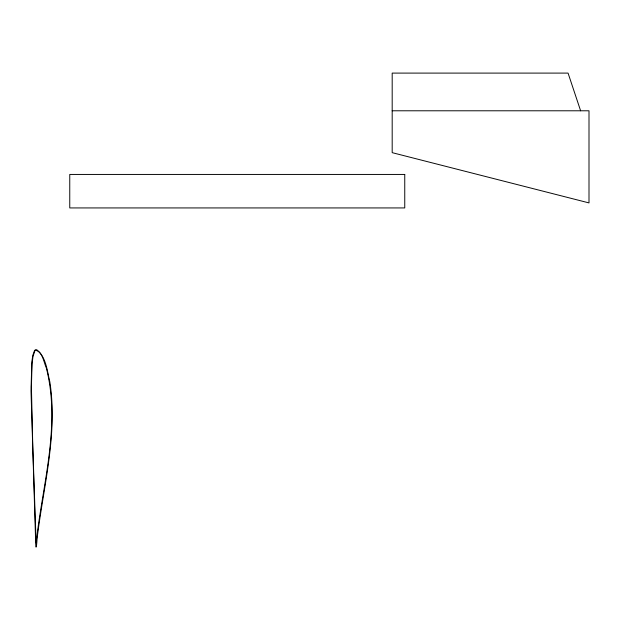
<?xml version="1.0" encoding="UTF-8"?>
<svg xmlns="http://www.w3.org/2000/svg" width="620" height="620" viewBox="0 0 620 620"><rect width="100%" height="100%" fill="white"/><g stroke="black" fill="none" stroke-linecap="round" stroke-linejoin="round"><path stroke-width="0.93" d="M36.123 542.632L36.541 539.485C42.943 482.996 60.799 424.638 46.33 367.923C43.842 362.654 42.54 351.222 35.472 350.3A2.03 2.03 0 0 0 34.891 350.788L32.984 356.531L32.054 364.048L31.403 386.539L32.775 446.299L36.115 542.702M392.189 110.786L589 110.786L589 202.911L392.189 152.66L392.189 73.098L568.06 73.098L580.622 110.786M35.681 542.717C35.945 553.931 37.061 540.632 37.045 538.989C43.237 487.057 57.908 434.481 49.848 381.912C47.143 371.047 46.252 357.197 36.797 349.781A1.751 1.751 0 0 0 35.681 349.757L35.185 349.99A2.488 2.488 0 0 0 34.495 350.61L32.814 355.283L31.845 361.739L31 390.763L35.681 542.717M404.752 174.437L69.758 174.437L69.758 207.933L404.752 207.933L404.752 174.437"/></g></svg>
